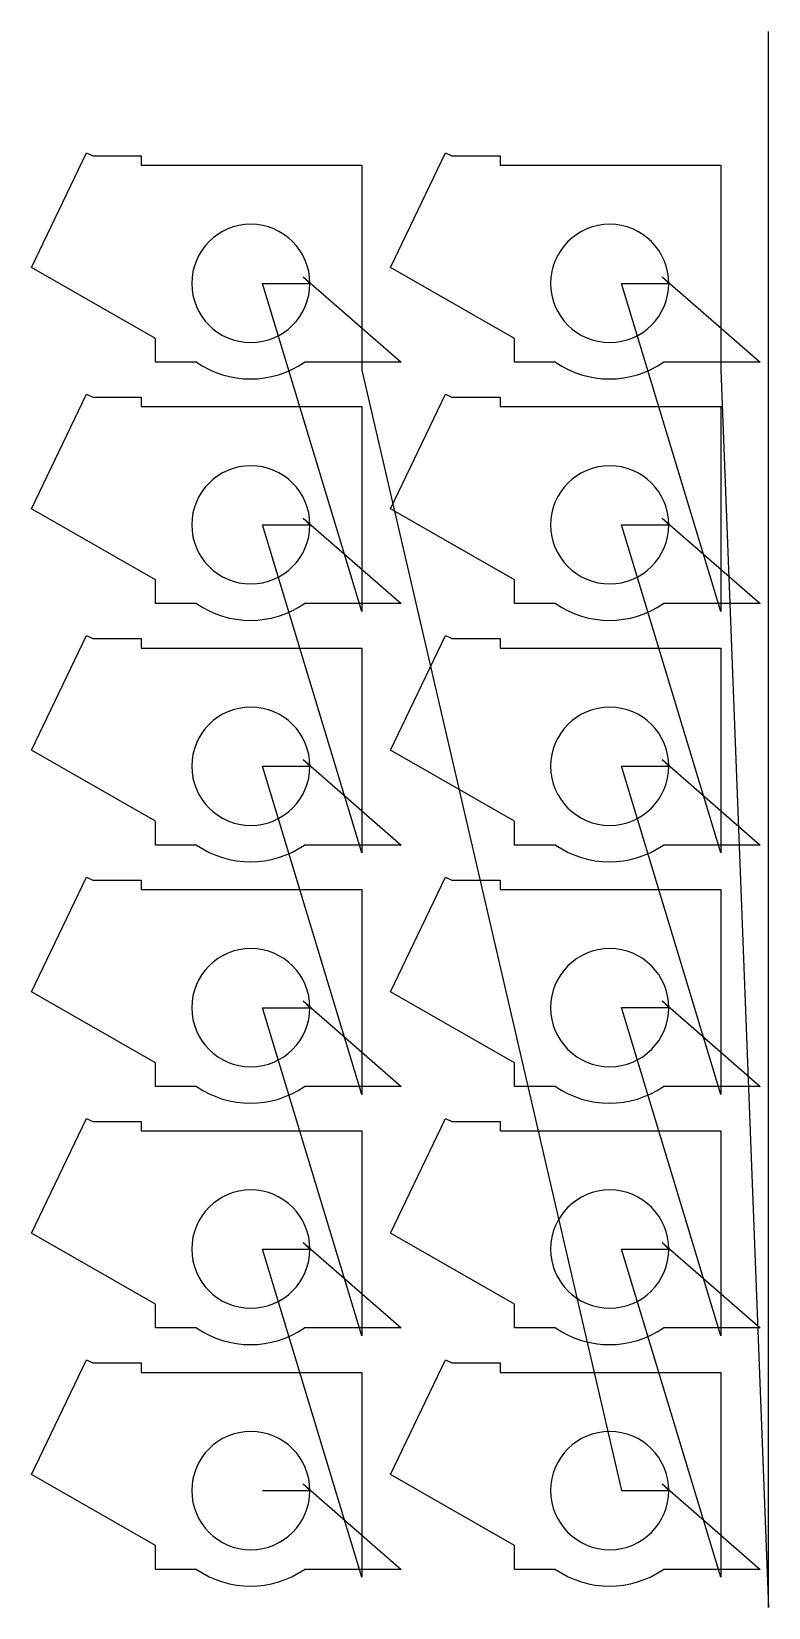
# Model space of a CAD drawing. Header units: metres. Extents: x 14 to 482, y 0 to 1000.
import ezdxf

# ---------------------------------------------------------------- set-up
doc = ezdxf.new("R2010")
doc.units = ezdxf.units.M

msp = doc.modelspace()

# ---------------------------------------------------------------- linework, layer by layer
at = {"layer": 'TOOL_0'}
for p, q in [((481.718, 999.006), (481.718, 1000.006)), ((481.718, 1.006), (481.718, 999.006)), ((13.981, 850.313), (48.909, 923.067)), ((48.909, 923.067), (52.863, 921.169)), ((52.863, 921.169), (83.662, 921.169)), ((83.662, 921.169), (83.662, 915.169)), ((241.765, 850.316), (276.693, 923.07)), ((276.693, 923.07), (280.647, 921.172)), ((280.647, 921.172), (311.446, 921.172)), ((311.446, 921.172), (311.446, 915.172)), ((83.662, 915.169), (223.662, 915.169)), ((223.662, 915.169), (223.662, 790.169)), ((311.446, 915.172), (451.446, 915.172)), ((451.446, 915.172), (451.446, 790.172)), ((92.661, 805.238), (13.981, 850.313)), ((320.445, 805.241), (241.765, 850.316)), ((223.663, 631.981), (160.663, 840.168)), ((160.663, 840.168), (190.663, 840.168)), ((190.663, 840.168), (186.42, 844.411)), ((186.42, 844.411), (248.662, 790.169)), ((451.446, 631.984), (388.446, 840.171)), ((388.446, 840.171), (418.446, 840.171)), ((418.446, 840.171), (414.203, 844.414)), ((414.203, 844.414), (476.446, 790.172)), ((92.661, 790.169), (92.661, 805.238)), ((320.445, 790.172), (320.445, 805.241)), ((118.742, 790.169), (92.661, 790.169)), ((223.662, 790.169), (187.225, 790.169)), ((248.662, 790.169), (223.662, 790.169)), ((223.662, 790.169), (223.662, 785.169)), ((346.526, 790.172), (320.445, 790.172)), ((451.446, 790.172), (415.009, 790.172)), ((476.446, 790.172), (451.446, 790.172)), ((451.446, 790.172), (451.446, 785.172)), ((223.662, 785.169), (388.446, 74.186)), ((451.446, 785.172), (481.718, 0.006)), ((13.982, 697.125), (48.91, 769.879)), ((48.91, 769.879), (52.864, 767.981)), ((52.864, 767.981), (83.663, 767.981)), ((83.663, 767.981), (83.663, 761.981)), ((83.663, 761.981), (223.663, 761.981)), ((223.663, 761.981), (223.663, 636.981)), ((241.765, 697.128), (276.693, 769.882)), ((276.693, 769.882), (280.647, 767.984)), ((280.647, 767.984), (311.446, 767.984)), ((311.446, 767.984), (311.446, 761.984)), ((311.446, 761.984), (451.446, 761.984)), ((451.446, 761.984), (451.446, 636.984)), ((92.662, 652.05), (13.982, 697.125)), ((190.664, 686.981), (186.421, 691.224)), ((186.421, 691.224), (248.663, 636.981)), ((320.445, 652.053), (241.765, 697.128)), ((418.446, 686.984), (414.203, 691.227)), ((414.203, 691.227), (476.446, 636.984)), ((223.664, 478.794), (160.664, 686.981)), ((160.664, 686.981), (190.664, 686.981)), ((451.446, 478.797), (388.446, 686.984)), ((388.446, 686.984), (418.446, 686.984)), ((92.662, 636.981), (92.662, 652.05)), ((320.445, 636.984), (320.445, 652.053)), ((118.743, 636.981), (92.662, 636.981)), ((223.663, 636.981), (187.226, 636.981)), ((248.663, 636.981), (223.663, 636.981)), ((223.663, 636.981), (223.663, 631.981)), ((346.526, 636.984), (320.445, 636.984)), ((451.446, 636.984), (415.009, 636.984)), ((476.446, 636.984), (451.446, 636.984)), ((451.446, 636.984), (451.446, 631.984)), ((13.983, 543.938), (48.911, 616.692)), ((48.911, 616.692), (52.865, 614.794)), ((52.865, 614.794), (83.664, 614.794)), ((83.664, 614.794), (83.664, 608.794)), ((241.765, 543.941), (276.693, 616.695)), ((276.693, 616.695), (280.647, 614.797)), ((280.647, 614.797), (311.446, 614.797)), ((311.446, 614.797), (311.446, 608.797)), ((83.664, 608.794), (223.664, 608.794)), ((223.664, 608.794), (223.664, 483.794)), ((311.446, 608.797), (451.446, 608.797)), ((451.446, 608.797), (451.446, 483.797)), ((92.663, 498.863), (13.983, 543.938)), ((320.445, 498.866), (241.765, 543.941)), ((223.665, 325.608), (160.665, 533.794)), ((160.665, 533.794), (190.665, 533.794)), ((190.665, 533.794), (186.422, 538.037)), ((186.422, 538.037), (248.664, 483.794)), ((451.446, 325.611), (388.446, 533.797)), ((388.446, 533.797), (418.446, 533.797)), ((418.446, 533.797), (414.203, 538.04)), ((414.203, 538.04), (476.446, 483.797)), ((92.663, 483.794), (92.663, 498.863)), ((320.445, 483.797), (320.445, 498.866)), ((118.744, 483.794), (92.663, 483.794)), ((223.664, 483.794), (187.227, 483.794)), ((248.664, 483.794), (223.664, 483.794)), ((223.664, 483.794), (223.664, 478.794)), ((346.526, 483.797), (320.445, 483.797)), ((451.446, 483.797), (415.009, 483.797)), ((476.446, 483.797), (451.446, 483.797)), ((451.446, 483.797), (451.446, 478.797)), ((13.984, 390.752), (48.912, 463.506)), ((48.912, 463.506), (52.866, 461.608)), ((52.866, 461.608), (83.665, 461.608)), ((83.665, 461.608), (83.665, 455.608)), ((241.765, 390.755), (276.693, 463.509)), ((276.693, 463.509), (280.647, 461.611)), ((280.647, 461.611), (311.446, 461.611)), ((311.446, 461.611), (311.446, 455.611)), ((83.665, 455.608), (223.665, 455.608)), ((223.665, 455.608), (223.665, 330.608)), ((311.446, 455.611), (451.446, 455.611)), ((451.446, 455.611), (451.446, 330.611)), ((92.664, 345.677), (13.984, 390.752)), ((320.445, 345.68), (241.765, 390.755)), ((223.666, 172.42), (160.666, 380.607)), ((160.666, 380.607), (190.666, 380.607)), ((190.666, 380.607), (186.423, 384.85)), ((186.423, 384.85), (248.665, 330.608)), ((451.446, 172.423), (388.446, 380.61)), ((388.446, 380.61), (418.446, 380.61)), ((418.446, 380.61), (414.203, 384.853)), ((414.203, 384.853), (476.446, 330.611)), ((92.664, 330.608), (92.664, 345.677)), ((320.445, 330.611), (320.445, 345.68)), ((118.745, 330.608), (92.664, 330.608)), ((223.665, 330.608), (187.228, 330.608)), ((248.665, 330.608), (223.665, 330.608)), ((223.665, 330.608), (223.665, 325.608)), ((346.526, 330.611), (320.445, 330.611)), ((451.446, 330.611), (415.009, 330.611)), ((476.446, 330.611), (451.446, 330.611)), ((451.446, 330.611), (451.446, 325.611)), ((13.985, 237.564), (48.913, 310.318)), ((48.913, 310.318), (52.867, 308.42)), ((241.765, 237.567), (276.693, 310.321)), ((276.693, 310.321), (280.647, 308.423)), ((52.867, 308.42), (83.666, 308.42)), ((83.666, 308.42), (83.666, 302.42)), ((83.666, 302.42), (223.666, 302.42)), ((223.666, 302.42), (223.666, 177.42)), ((280.647, 308.423), (311.446, 308.423)), ((311.446, 308.423), (311.446, 302.423)), ((311.446, 302.423), (451.446, 302.423)), ((451.446, 302.423), (451.446, 177.423)), ((92.665, 192.489), (13.985, 237.564)), ((190.667, 227.42), (186.424, 231.663)), ((186.424, 231.663), (248.666, 177.42)), ((320.445, 192.492), (241.765, 237.567)), ((418.446, 227.423), (414.203, 231.666)), ((414.203, 231.666), (476.446, 177.423)), ((223.667, 19.184), (160.667, 227.42)), ((160.667, 227.42), (190.667, 227.42)), ((451.446, 19.187), (388.446, 227.423)), ((388.446, 227.423), (418.446, 227.423)), ((92.665, 177.42), (92.665, 192.489)), ((320.445, 177.423), (320.445, 192.492)), ((118.746, 177.42), (92.665, 177.42)), ((223.666, 177.42), (187.229, 177.42)), ((248.666, 177.42), (223.666, 177.42)), ((223.666, 177.42), (223.666, 172.42)), ((346.526, 177.423), (320.445, 177.423)), ((451.446, 177.423), (415.009, 177.423)), ((476.446, 177.423), (451.446, 177.423)), ((451.446, 177.423), (451.446, 172.423)), ((13.986, 84.328), (48.914, 157.082)), ((48.914, 157.082), (52.868, 155.184)), ((52.868, 155.184), (83.667, 155.184)), ((83.667, 155.184), (83.667, 149.184)), ((241.765, 84.331), (276.693, 157.085)), ((276.693, 157.085), (280.647, 155.187)), ((280.647, 155.187), (311.446, 155.187)), ((311.446, 155.187), (311.446, 149.187)), ((83.667, 149.184), (223.667, 149.184)), ((223.667, 149.184), (223.667, 24.184)), ((311.446, 149.187), (451.446, 149.187)), ((451.446, 149.187), (451.446, 24.187)), ((92.666, 39.253), (13.986, 84.328)), ((320.445, 39.256), (241.765, 84.331)), ((160.668, 74.183), (190.668, 74.183)), ((190.668, 74.183), (186.425, 78.426)), ((186.425, 78.426), (248.667, 24.184)), ((388.446, 74.186), (418.446, 74.186)), ((418.446, 74.186), (414.203, 78.429)), ((414.203, 78.429), (476.446, 24.187)), ((92.666, 24.184), (92.666, 39.253)), ((320.445, 24.187), (320.445, 39.256)), ((118.747, 24.184), (92.666, 24.184)), ((223.667, 24.184), (187.23, 24.184)), ((248.667, 24.184), (223.667, 24.184)), ((223.667, 24.184), (223.667, 19.184)), ((346.526, 24.187), (320.445, 24.187)), ((451.446, 24.187), (415.009, 24.187)), ((476.446, 24.187), (451.446, 24.187)), ((451.446, 24.187), (451.446, 19.187)), ((481.718, 0.006), (481.718, 1.006)), ((481.718, 1.006), (481.718, 0.006)), ((481.718, 0.006), (481.718, 1.006))]:
    msp.add_line(p, q, dxfattribs=at)
for centre, radius, start, end in [((153.163, 840.168), 37.5, 0, 180), ((380.946, 840.171), 37.5, 0, 180), ((153.163, 840.168), 37.5, 180, 0), ((380.946, 840.171), 37.5, 180, 0), ((152.984, 840.075), 60.523, 235.544816, 304.454404), ((380.768, 840.078), 60.523, 235.544816, 304.454404), ((153.164, 686.981), 37.5, 0, 180), ((380.946, 686.984), 37.5, 0, 180), ((153.164, 686.981), 37.5, 180, 0), ((380.946, 686.984), 37.5, 180, 0), ((152.985, 686.887), 60.523, 235.544816, 304.454404), ((380.768, 686.89), 60.523, 235.544816, 304.454404), ((153.165, 533.794), 37.5, 0, 180), ((380.946, 533.797), 37.5, 0, 180), ((153.165, 533.794), 37.5, 180, 0), ((380.946, 533.797), 37.5, 180, 0), ((152.986, 533.7), 60.523, 235.544816, 304.454404), ((380.768, 533.703), 60.523, 235.544816, 304.454404), ((153.166, 380.607), 37.5, 0, 180), ((380.946, 380.61), 37.5, 0, 180), ((153.166, 380.607), 37.5, 180, 0), ((380.946, 380.61), 37.5, 180, 0), ((152.987, 380.514), 60.523, 235.544816, 304.454404), ((380.768, 380.517), 60.523, 235.544816, 304.454404), ((153.167, 227.42), 37.5, 0, 180), ((380.946, 227.423), 37.5, 0, 180), ((153.167, 227.42), 37.5, 180, 0), ((380.946, 227.423), 37.5, 180, 0), ((152.988, 227.326), 60.523, 235.544816, 304.454404), ((380.768, 227.329), 60.523, 235.544816, 304.454404), ((153.168, 74.183), 37.5, 0, 180), ((380.946, 74.186), 37.5, 0, 180), ((153.168, 74.183), 37.5, 180, 0), ((380.946, 74.186), 37.5, 180, 0), ((152.989, 74.09), 60.523, 235.544816, 304.454404), ((380.768, 74.093), 60.523, 235.544816, 304.454404)]:
    msp.add_arc(centre, radius, start, end, dxfattribs=at)

doc.saveas('drawing.dxf')
